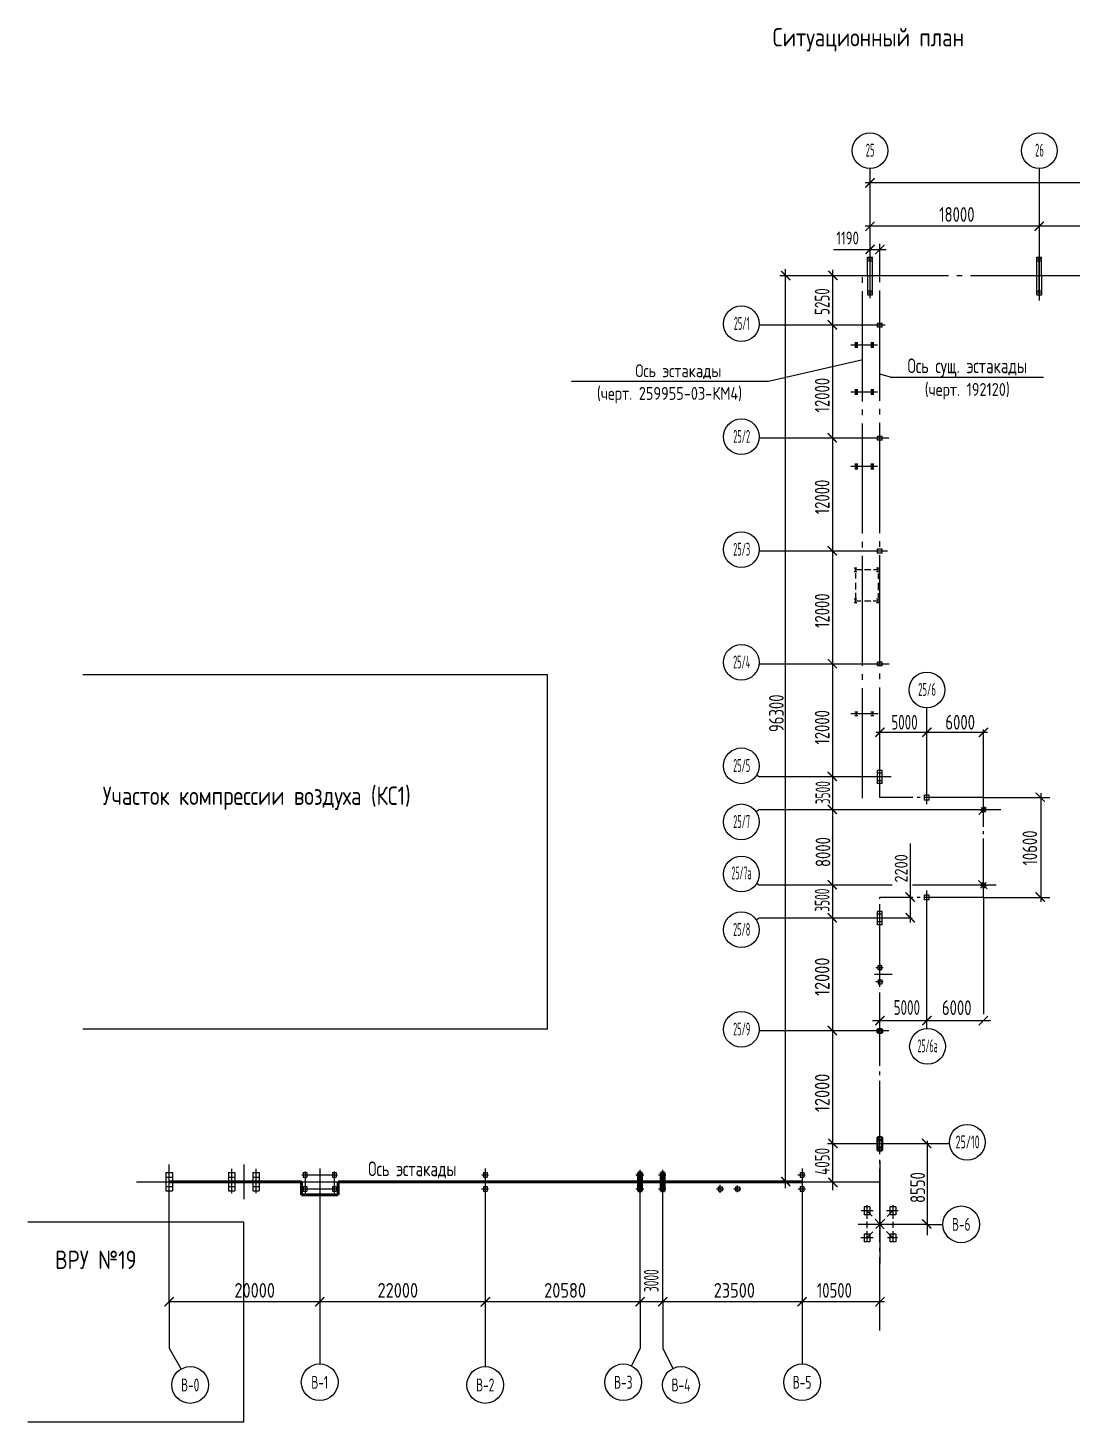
# Model space of a CAD drawing. Header units: inches. Extents: x -228863 to 215834, y 14270 to 189847.
# Drawn here: x -179242 to -165035, y 113064 to 132031 of the extents above; entities that cross this region are included whole.
import ezdxf
from ezdxf.enums import TextEntityAlignment as Align

# ---------------------------------------------------------------- set-up
doc = ezdxf.new("R2010")
doc.units = ezdxf.units.IN
doc.header["$MEASUREMENT"] = 0
doc.linetypes.add('ACAD_ISO04W100', pattern=[30, 24, -3, 0, -3])
doc.linetypes.add('GOST2.303 5', pattern=[24, 20, -1.5, 1, -1.5])
doc.layers.get('0').update_dxf_attribs({"linetype": 'CONTINUOUS', "lineweight": 20})
for name, color, linetype in [('DIM', 2, 'CONTINUOUS'), ('неосновной', 7, 'CONTINUOUS'), ('осевая', 7, 'ACAD_ISO04W100'), ('Размеры', 7, 'CONTINUOUS')]:
    doc.layers.add(name, color=color, linetype=linetype)
doc.layers.add('Text', color=7, linetype='CONTINUOUS', lineweight=30)
doc.layers.add('Сж.воздух', color=4, linetype='CONTINUOUS', lineweight=53)
doc.styles.add('GOST 2.304', font='CS_Gost2304.shx')
doc.styles.add('SPDS', font='SPDS.shx')
doc.styles.add('ГОСТ 2.304', font='CS_Gost2304.shx')

# ---------------------------------------------------------------- blocks, each defined once
blk = doc.blocks.new('_ArchTick')
at = {"color": 0, "linetype": 'ByBlock', "const_width": 0.15}
blk.add_lwpolyline([(-0.5, -0.5), (0.5, 0.5)], dxfattribs=at)

msp = doc.modelspace()

# ---------------------------------------------------------------- linework, layer by layer
at = {"layer": 'DIM', "color": 0, "ltscale": 10}
for centre in [(-167785.002, 130360.812, -256), (-165481.002, 130361.36, -256), (-169535.173, 128005.763, -256), (-169535.173, 126469.306, -256), (-169535.173, 124933.942, -256), (-169535.173, 123400.186, -256), (-167010.441, 123024.372, -256), (-169535.173, 121992.467, -256), (-169535.173, 121229.686, -256), (-169534.785, 120518.984, -256), (-169535.173, 119761.588, -256), (-169535.173, 118406.931, -256), (-167002.368, 118175.615, -256), (-166461.748, 116870.823, -256)]:
    msp.add_circle(centre, 243.101, dxfattribs=at)
at = {"layer": 'неосновной', "linetype": 'Continuous', "ltscale": 100}
for p, q in [((-167784.654, 128353.319, -256), (-167784.654, 130117.71, -256)), ((-165480.654, 128322.484, -256), (-165480.654, 130118.259, -256)), ((-157632.114, 129925.126, -256), (-167848.981, 129922.695, -256)), ((-157631.963, 129334.223, -256), (-167848.83, 129331.792, -256)), ((-168279.333, 129017.053, -256), (-167564.099, 129017.053, -256)), ((-167650.093, 128656.695, -256), (-167650.093, 129092.147, -256)), ((-167816.415, 128400.695, -256), (-167816.892, 128912.695, -256)), ((-167816.892, 128912.695, -256), (-167752.892, 128912.695, -256)), ((-167816.85, 128867.895, -256), (-167816.868, 128887.095, -256)), ((-167816.868, 128887.095, -256), (-167752.868, 128887.095, -256)), ((-167816.844, 128861.495, -256), (-167752.844, 128861.495, -256)), ((-167784.439, 128426.295, -256), (-167784.868, 128887.095, -256)), ((-167752.415, 128400.695, -256), (-167752.892, 128912.695, -256)), ((-165513.122, 128400.695, -256), (-165513.599, 128912.695, -256)), ((-165513.599, 128912.695, -256), (-165449.599, 128912.695, -256)), ((-165513.557, 128867.895, -256), (-165513.593, 128906.295, -256)), ((-165513.557, 128867.895, -256), (-165513.575, 128887.095, -256)), ((-165513.557, 128867.895, -256), (-165513.575, 128887.095, -256)), ((-165513.575, 128887.095, -256), (-165449.575, 128887.095, -256)), ((-165513.551, 128861.495, -256), (-165449.551, 128861.495, -256)), ((-165481.146, 128426.295, -256), (-165481.575, 128887.095, -256)), ((-165481.146, 128426.295, -256), (-165481.575, 128887.095, -256)), ((-165449.122, 128400.695, -256), (-165449.599, 128912.695, -256)), ((-165449.557, 128867.895, -256), (-165449.593, 128906.295, -256)), ((-167650.093, 128656.695, -256), (-169009.485, 128656.695, -256)), ((-168934.093, 116247.184, -256), (-168934.093, 128747.526, -256)), ((-168292.093, 116218.642, -256), (-168292.093, 128740.462, -256)), ((-167816.463, 128451.895, -256), (-167752.463, 128451.895, -256)), ((-167816.421, 128407.095, -256), (-167816.457, 128445.495, -256)), ((-167816.421, 128407.095, -256), (-167816.439, 128426.295, -256)), ((-167816.439, 128426.295, -256), (-167752.439, 128426.295, -256)), ((-167752.421, 128407.095, -256), (-167752.457, 128445.495, -256)), ((-165513.17, 128451.895, -256), (-165449.17, 128451.895, -256)), ((-165513.128, 128407.095, -256), (-165513.164, 128445.495, -256)), ((-165513.128, 128407.095, -256), (-165513.164, 128445.495, -256)), ((-165513.128, 128407.095, -256), (-165513.146, 128426.295, -256)), ((-165513.128, 128407.095, -256), (-165513.146, 128426.295, -256)), ((-165513.146, 128426.295, -256), (-165449.146, 128426.295, -256)), ((-165449.128, 128407.095, -256), (-165449.164, 128445.495, -256)), ((-165449.128, 128407.095, -256), (-165449.164, 128445.495, -256)), ((-167816.415, 128400.695, -256), (-167752.415, 128400.695, -256)), ((-165513.122, 128400.695, -256), (-165449.122, 128400.695, -256)), ((-167579.811, 127984.695, -256), (-169292.034, 127984.695, -256)), ((-167682.093, 127959.095, -256), (-167682.093, 128010.295, -256)), ((-167618.093, 128010.295, -256), (-167682.093, 128010.295, -256)), ((-167618.093, 127959.095, -256), (-167682.093, 127959.095, -256)), ((-167618.093, 127959.095, -256), (-167618.093, 128010.295, -256)), ((-167680.706, 127716.695, -256), (-168045.351, 127716.695, -256)), ((-169166.602, 127224.005, -256), (-167883.827, 127521.108, -256)), ((-167508.28, 127277.568, -256), (-167650.363, 127322.474, -256)), ((-167508.28, 127277.568, -256), (-165423.949, 127277.568, -256)), ((-171844.52, 127224.005, -256), (-169166.602, 127224.005, -256)), ((-167680.706, 127076.695, -256), (-168045.351, 127076.695, -256)), ((-167680.706, 127076.695, -256), (-168045.351, 127076.695, -256)), ((-167528.919, 126448.695, -256), (-169299.552, 126448.695, -256)), ((-167682.093, 126423.192, -256), (-167682.093, 126474.392, -256)), ((-167618.093, 126474.392, -256), (-167682.093, 126474.392, -256)), ((-167618.093, 126423.192, -256), (-167682.093, 126423.192, -256)), ((-167618.093, 126423.192, -256), (-167618.093, 126474.392, -256)), ((-167680.706, 126064.695, -256), (-168045.351, 126064.695, -256)), ((-167680.706, 126064.695, -256), (-168045.351, 126064.695, -256)), ((-167544.672, 124912.695, -256), (-169287.351, 124912.695, -256)), ((-167682.093, 124887.219, -256), (-167682.093, 124938.419, -256)), ((-167618.093, 124938.419, -256), (-167682.093, 124938.419, -256)), ((-167618.093, 124887.219, -256), (-167682.093, 124887.219, -256)), ((-167618.093, 124887.219, -256), (-167618.093, 124938.419, -256)), ((-167963.893, 124682.295, -256), (-168002.293, 124682.295, -256)), ((-167963.893, 124631.095, -256), (-168002.293, 124631.095, -256)), ((-167983.093, 124631.095, -256), (-167983.093, 124682.295, -256)), ((-167902.377, 124656.695, -256), (-167983.093, 124656.695, -256)), ((-167912.06, 124656.695, -256), (-167983.093, 124656.695, -256)), ((-167983.093, 124631.095, -256), (-167983.093, 124629.538, -256)), ((-167780.263, 124656.695, -256), (-167861.396, 124656.695, -256)), ((-167775.101, 124656.695, -256), (-167848.724, 124656.695, -256)), ((-167680.706, 124656.695, -256), (-167736.004, 124656.695, -256)), ((-167676.093, 124656.695, -256), (-167730.152, 124656.695, -256)), ((-167656.893, 124682.295, -256), (-167695.293, 124682.295, -256)), ((-167656.893, 124631.095, -256), (-167695.293, 124631.095, -256)), ((-167676.093, 124631.095, -256), (-167676.093, 124682.295, -256)), ((-167983.093, 124612.586, -256), (-167983.093, 124539.222, -256)), ((-167983.093, 124483.115, -256), (-167983.093, 124389.371, -256)), ((-167676.093, 124608.126, -256), (-167676.093, 124534.239, -256)), ((-167676.093, 124480.805, -256), (-167676.093, 124382.6, -256)), ((-167963.893, 124259.895, -256), (-168002.293, 124259.895, -256)), ((-167983.093, 124344.569, -256), (-167983.093, 124274.012, -256)), ((-167983.093, 124208.695, -256), (-167983.093, 124259.895, -256)), ((-167656.893, 124259.895, -256), (-167695.293, 124259.895, -256)), ((-167676.093, 124340.717, -256), (-167676.093, 124275.432, -256)), ((-167676.093, 124208.695, -256), (-167676.093, 124259.895, -256)), ((-167963.893, 124208.695, -256), (-168002.293, 124208.695, -256)), ((-167908.191, 124234.295, -256), (-167983.093, 124234.295, -256)), ((-167913.416, 124234.295, -256), (-167983.093, 124234.295, -256)), ((-167793.388, 124234.295, -256), (-167861.233, 124234.295, -256)), ((-167773.808, 124234.295, -256), (-167859.926, 124234.295, -256)), ((-167680.706, 124234.295, -256), (-167739.898, 124234.295, -256)), ((-167676.093, 124234.295, -256), (-167734.673, 124234.295, -256)), ((-167656.893, 124208.695, -256), (-167695.293, 124208.695, -256)), ((-167525.697, 123376.695, -256), (-169293.209, 123376.695, -256)), ((-167682.093, 123351.465, -256), (-167682.093, 123402.665, -256)), ((-167618.093, 123402.665, -256), (-167682.093, 123402.665, -256)), ((-167618.093, 123351.465, -256), (-167682.093, 123351.465, -256)), ((-167618.093, 123351.465, -256), (-167618.093, 123402.665, -256)), ((-167951.093, 122723.859, -256), (-167989.493, 122723.859, -256)), ((-167970.293, 122672.659, -256), (-167970.293, 122723.859, -256)), ((-167733.893, 122723.859, -256), (-167772.293, 122723.859, -256)), ((-167753.093, 122672.659, -256), (-167753.093, 122723.859, -256)), ((-167010.093, 121468.535, -256), (-167010.093, 122781.271, -256)), ((-167680.706, 122698.259, -256), (-168045.351, 122698.259, -256)), ((-167680.706, 122698.259, -256), (-168045.351, 122698.259, -256)), ((-167951.093, 122672.659, -256), (-167989.493, 122672.659, -256)), ((-167913.416, 122698.295, -256), (-167983.093, 122698.295, -256)), ((-167773.808, 122698.295, -256), (-167859.926, 122698.295, -256)), ((-167733.893, 122672.659, -256), (-167772.293, 122672.659, -256)), ((-167676.093, 122698.295, -256), (-167734.673, 122698.295, -256)), ((-167702.612, 122448.021, -256), (-166188.126, 122448.021, -256)), ((-166242.093, 121559.095, -256), (-166242.093, 122484.116, -256)), ((-169293.347, 121840.695, -256), (-169329.265, 121863.237, -256)), ((-167496.432, 121840.695, -256), (-169293.347, 121840.695, -256)), ((-167682.093, 121751.095, -256), (-167682.093, 121930.295, -256)), ((-167618.093, 121930.295, -256), (-167682.093, 121930.295, -256)), ((-167618.093, 121891.895, -256), (-167682.093, 121891.895, -256)), ((-167618.093, 121789.495, -256), (-167682.093, 121789.495, -256)), ((-167618.093, 121751.095, -256), (-167618.093, 121930.295, -256)), ((-167618.093, 121751.095, -256), (-167682.093, 121751.095, -256)), ((-167042.093, 121527.095, -256), (-167042.093, 121591.095, -256)), ((-166978.093, 121591.095, -256), (-167042.093, 121591.095, -256)), ((-166978.093, 121527.095, -256), (-166978.093, 121591.095, -256)), ((-165462.833, 121620.578, -256), (-165462.833, 120143.839, -256)), ((-169293.347, 121392.695, -256), (-169333.592, 121365.567, -256)), ((-166005.05, 121392.695, -256), (-169293.347, 121392.695, -256)), ((-166978.093, 121527.095, -256), (-167042.093, 121527.095, -256)), ((-166204.657, 121430.473, -256), (-166305.844, 121328.362, -256)), ((-166237.649, 121433.55, -256), (-166282.698, 121388.089, -256)), ((-166274.196, 121424.876, -256), (-166210.274, 121360.799, -256)), ((-166201.488, 121397.301, -256), (-166246.538, 121351.841, -256)), ((-166242.093, 121559.095, -256), (-165339.654, 121559.095, -256)), ((-166237.649, 121433.55, -256), (-166201.488, 121397.301, -256)), ((-166219.438, 121415.295, -256), (-166201.488, 121397.301, -256)), ((-166282.698, 121388.089, -256), (-166246.538, 121351.841, -256)), ((-167231.712, 119859.804, -256), (-167231.712, 120621.955, -256)), ((-169293.347, 120368.695, -256), (-169329.265, 120391.237, -256)), ((-167483.234, 120368.695, -256), (-169292.959, 120368.695, -256)), ((-166070.588, 120368.695, -256), (-167206.967, 120368.695, -256)), ((-167010.093, 118418.594, -256), (-167010.093, 120296.263, -256)), ((-166189.897, 120317.045, -256), (-166307.414, 120433.332, -256)), ((-166204.657, 120406.473, -256), (-166282.893, 120327.522, -256)), ((-166246.674, 120409.535, -256), (-166282.713, 120373.166, -256)), ((-166282.713, 120373.166, -256), (-166237.513, 120327.856, -256)), ((-166274.196, 120400.876, -256), (-166210.274, 120336.799, -256)), ((-166246.674, 120409.535, -256), (-166201.473, 120364.224, -256)), ((-166201.473, 120364.224, -256), (-166237.513, 120327.856, -256)), ((-167042.093, 120170.295, -256), (-167042.093, 120234.295, -256)), ((-166978.093, 120234.295, -256), (-167042.093, 120234.295, -256)), ((-166978.093, 120170.295, -256), (-167042.093, 120170.295, -256)), ((-166978.093, 120170.295, -256), (-166978.093, 120234.295, -256)), ((-166242.093, 120202.295, -256), (-165339.654, 120202.295, -256)), ((-166242.093, 120202.295, -256), (-166242.093, 118614.038, -256)), ((-169293.347, 119920.695, -256), (-169333.592, 119893.567, -256)), ((-167209.102, 119920.695, -256), (-169292.959, 119920.695, -256)), ((-167682.093, 119831.095, -256), (-167682.093, 120010.295, -256)), ((-167618.093, 120010.295, -256), (-167682.093, 120010.295, -256)), ((-167618.093, 119971.895, -256), (-167682.093, 119971.895, -256)), ((-167618.093, 119831.095, -256), (-167618.093, 120010.295, -256)), ((-167618.093, 119869.495, -256), (-167682.093, 119869.495, -256)), ((-167618.093, 119831.095, -256), (-167682.093, 119831.095, -256)), ((-167703.959, 119249.347, -300.618), (-167604.277, 119249.372, -299.45)), ((-167674.546, 119222.97, -300.3), (-167674.537, 119277.251, -300.3)), ((-167674.546, 119222.97, -300.3), (-167623.329, 119222.984, -299.646)), ((-167674.537, 119277.251, -300.3), (-167623.337, 119277.265, -299.646)), ((-167623.329, 119222.984, -299.646), (-167623.337, 119277.265, -299.646)), ((-167703.959, 119056.043, -300.618), (-167604.277, 119056.019, -299.45)), ((-167674.546, 119082.42, -300.3), (-167623.329, 119082.406, -299.646)), ((-167674.546, 119082.42, -300.3), (-167674.537, 119028.139, -300.3)), ((-167674.537, 119028.139, -300.3), (-167623.337, 119028.125, -299.646)), ((-167623.329, 119082.406, -299.646), (-167623.337, 119028.125, -299.646)), ((-167530.881, 118384.695, -256), (-169293.09, 118384.695, -256)), ((-167749.632, 118525.899, -256), (-166146.503, 118525.899, -256)), ((-166707.724, 116848.695, -256), (-168362.916, 116848.695, -256)), ((-167008.093, 116890.754, -256), (-167008.093, 115609.315, -256)), ((-175496.212, 116460.817, -55.835), (-175445.012, 116460.803, -55.181)), ((-175496.212, 116460.817, -256), (-175496.212, 116396.817, -256)), ((-175470.612, 116473.094, -256), (-175470.612, 116184.847, -256)), ((-175445.012, 116460.817, -256), (-175445.012, 116396.803, -256)), ((-175272.212, 116515.608, -256), (-175272.212, 114487.728, -443.716)), ((-175099.412, 116460.696, -256), (-175099.412, 116396.709, -256)), ((-175099.412, 116460.696, -256), (-175048.23, 116460.682, -255.346)), ((-175073.812, 116473.142, -256), (-175073.812, 116184.473, -256)), ((-175048.23, 116460.682, -50.112), (-175048.23, 116396.696, -50.112)), ((-173045.458, 116460.696, -256), (-173045.458, 116396.709, -256)), ((-173045.458, 116460.696, -256), (-172994.276, 116460.682, -255.346)), ((-173019.412, 116515.608, -256), (-173019.412, 114451.153)), ((-172994.276, 116460.682, -50.112), (-172994.276, 116396.696, -50.112)), ((-168734.73, 116460.696, -256), (-168734.73, 116396.709, -256)), ((-168734.73, 116460.696, -256), (-168683.547, 116460.682, -255.346)), ((-168708.606, 116512.166, -256), (-168708.606, 114701.153, -256)), ((-168683.547, 116460.682, -50.112), (-168683.547, 116396.696, -50.112)), ((-167650.093, 116613.077, -256), (-167650.093, 115219.632, -256)), ((-177363.529, 116395.622, -79.693), (-177276.929, 116395.598, -78.586)), ((-177363.512, 116457.922, -79.693), (-177276.912, 116457.898, -78.586)), ((-177363.512, 116457.922, -79.693), (-177276.912, 116457.898, -78.586)), ((-177363.512, 116457.922, -256), (-177363.512, 116208.722, -256)), ((-177363.496, 116271.022, -79.692), (-177276.896, 116270.998, -78.586)), ((-177276.912, 116457.898, -256), (-177276.912, 116208.698, -256)), ((-176514.381, 116395.392, -147.983), (-176427.781, 116395.369, -146.876)), ((-176514.364, 116457.692, -147.983), (-176427.764, 116457.669, -146.876)), ((-176514.364, 116457.692, -147.983), (-176427.764, 116457.669, -146.876)), ((-176514.364, 116457.692, -324.29), (-176514.364, 116208.492, -324.29)), ((-176514.347, 116270.792, -147.982), (-176427.747, 116270.769, -146.876)), ((-176427.764, 116457.669, -324.29), (-176427.764, 116208.469, -324.29)), ((-176183.56, 116395.302, -143.756), (-176096.96, 116395.279, -142.65)), ((-176183.543, 116457.602, -143.756), (-176096.943, 116457.579, -142.65)), ((-176183.543, 116457.602, -143.756), (-176096.943, 116457.579, -142.65)), ((-176183.543, 116457.602, -320.063), (-176183.543, 116208.402, -320.063)), ((-176183.526, 116270.702, -143.755), (-176096.926, 116270.679, -142.649)), ((-176096.943, 116457.579, -320.063), (-176096.943, 116208.379, -320.063)), ((-175516.785, 116428.817, -55.835), (-175029.975, 116428.696, -50.112)), ((-175496.23, 116396.817, -55.835), (-175445.012, 116396.803, -55.181)), ((-175099.412, 116396.709, -50.765), (-175048.23, 116396.696, -50.112)), ((-173064.507, 116428.718, -51.152), (-172976.021, 116428.696, -50.112)), ((-173045.458, 116396.709, -50.765), (-172994.276, 116396.696, -50.112)), ((-170968.653, 116428.72, -51.282), (-170869.126, 116428.696, -50.112)), ((-170661.881, 116428.721, -51.295), (-170561.235, 116428.696, -50.112)), ((-168765.939, 116428.721, -51.295), (-168665.293, 116428.696, -50.112)), ((-168734.73, 116396.709, -50.765), (-168683.547, 116396.696, -50.112)), ((-177363.512, 116208.722, -79.692), (-177276.912, 116208.698, -78.586)), ((-176514.364, 116208.492, -147.982), (-176427.764, 116208.469, -146.876)), ((-176183.543, 116208.402, -143.755), (-176096.943, 116208.379, -142.649)), ((-175517.88, 116236.817, -55.835), (-175029.338, 116236.695, -50.111)), ((-175496.212, 116204.817, -256), (-175445.03, 116204.803, -255.346)), ((-175496.195, 116268.817, -55.835), (-175445.012, 116268.803, -55.181)), ((-175496.195, 116268.817, -55.835), (-175496.195, 116204.83, -55.835)), ((-175445.012, 116268.803, -256), (-175445.012, 116204.817, -256)), ((-175099.412, 116268.709, -50.765), (-175048.195, 116268.695, -50.111)), ((-175099.412, 116268.709, -256), (-175099.412, 116204.695, -256)), ((-175099.412, 116204.709, -50.765), (-175048.212, 116204.695, -50.111)), ((-175048.212, 116268.695, -256), (-175048.212, 116204.695, -256)), ((-173070.411, 116236.719, -51.224), (-172975.384, 116236.695, -50.111)), ((-173045.458, 116268.709, -50.765), (-172994.241, 116268.695, -50.111)), ((-173045.458, 116268.709, -256), (-173045.458, 116204.695, -256)), ((-173045.458, 116204.709, -50.765), (-172994.258, 116204.695, -50.111)), ((-172994.258, 116268.695, -256), (-172994.258, 116204.695, -256)), ((-170969.932, 116236.721, -51.299), (-170868.489, 116236.695, -50.111)), ((-170965.067, 116236.796, -54.85), (-170864.178, 116236.771, -53.667)), ((-170660.279, 116236.72, -51.279), (-170560.598, 116236.695, -50.111)), ((-169872.917, 116235.669, 204.978), (-169773.236, 116235.644, 206.146)), ((-169848.685, 116263.097, 205.235), (-169848.677, 116208.816, 205.235)), ((-169848.685, 116263.097, 205.235), (-169797.468, 116263.083, 205.889)), ((-169848.677, 116208.816, 205.235), (-169797.477, 116208.802, 205.889)), ((-169797.468, 116263.083, 205.889), (-169797.477, 116208.802, 205.889)), ((-169643.318, 116236.72, 204.721), (-169543.636, 116236.695, 205.889)), ((-169613.905, 116263.097, 205.039), (-169562.688, 116263.083, 205.693)), ((-169613.905, 116263.097, 205.039), (-169613.896, 116208.816, 205.039)), ((-169613.896, 116208.816, 205.039), (-169562.696, 116208.802, 205.693)), ((-169562.688, 116263.083, 205.693), (-169562.696, 116208.802, 205.693)), ((-168764.337, 116236.72, -51.279), (-168664.656, 116236.695, -50.111)), ((-168734.73, 116268.709, -50.765), (-168683.513, 116268.695, -50.111)), ((-168734.73, 116268.709, -256), (-168734.73, 116204.695, -256)), ((-168734.73, 116204.709, -50.765), (-168683.53, 116204.695, -50.111)), ((-168683.53, 116268.695, -256), (-168683.53, 116204.695, -256)), ((-167743.438, 115939.795, -256), (-167906.773, 115939.795, -256)), ((-167866.093, 115993.795, -256), (-167866.093, 115885.795, -256)), ((-167786.093, 115993.795, -256), (-167866.093, 115993.795, -256)), ((-167826.093, 116014.221, -256), (-167826.093, 115827.347, -256)), ((-167826.093, 115939.795, -256), (-167754.004, 115863.815, -256)), ((-167786.093, 115993.795, -256), (-167786.093, 115885.795, -256)), ((-167401.708, 115939.795, -256), (-167560.26, 115939.795, -256)), ((-167474.093, 115939.795, -256), (-167550.115, 115859.67, -256)), ((-167514.093, 115993.795, -256), (-167514.093, 115885.795, -256)), ((-167434.093, 115993.795, -256), (-167514.093, 115993.795, -256)), ((-167474.093, 116015.063, -256), (-167474.093, 115827.299, -256)), ((-167434.093, 115993.795, -256), (-167434.093, 115885.795, -256)), ((-167008.017, 115754.219, -256), (-167945.046, 115754.295, -256)), ((-167786.093, 115885.795, -256), (-167866.093, 115885.795, -256)), ((-167826.093, 115792.88, -256), (-167826.093, 115700.41, -256)), ((-167715.257, 115822.977, -256), (-167593.073, 115694.197, -256)), ((-167584.72, 115823.197, -256), (-167705.397, 115696.006, -256)), ((-167434.093, 115885.795, -256), (-167514.093, 115885.795, -256)), ((-167474.093, 115789.65, -256), (-167474.093, 115706.286, -256)), ((-167743.438, 115568.795, -256), (-167907.95, 115568.795, -256)), ((-167866.093, 115622.795, -256), (-167866.093, 115514.795, -256)), ((-167786.093, 115622.795, -256), (-167866.093, 115622.795, -256)), ((-167786.093, 115514.795, -256), (-167866.093, 115514.795, -256)), ((-167826.093, 115662.58, -256), (-167826.093, 115509.758, -256)), ((-167744.589, 115654.699, -256), (-167826.093, 115568.795, -256)), ((-167786.093, 115622.795, -256), (-167786.093, 115514.795, -256)), ((-167558.909, 115658.189, -256), (-167474.093, 115568.795, -256)), ((-167412.416, 115568.795, -256), (-167545.607, 115568.795, -256)), ((-167514.093, 115622.795, -256), (-167514.093, 115514.795, -256)), ((-167434.093, 115622.795, -256), (-167514.093, 115622.795, -256)), ((-167434.093, 115514.795, -256), (-167514.093, 115514.795, -256)), ((-167474.093, 115663.261, -256), (-167474.093, 115509.758, -256)), ((-167434.093, 115622.795, -256), (-167434.093, 115514.795, -256)), ((-167589.516, 114701.153, -512), (-177320.212, 114701.153, -256))]:
    msp.add_line(p, q, dxfattribs=at)
at = {"layer": 'неосновной', "linetype": 'Continuous', "lineweight": 40, "ltscale": 100}
for p, q in [((-167951.093, 127742.295, -256), (-167989.493, 127742.295, -256)), ((-167951.093, 127691.095, -256), (-167989.493, 127691.095, -256)), ((-167970.293, 127691.095, -256), (-167970.293, 127742.295, -256)), ((-167733.893, 127742.295, -256), (-167772.293, 127742.295, -256)), ((-167733.893, 127691.095, -256), (-167772.293, 127691.095, -256)), ((-167753.093, 127691.095, -256), (-167753.093, 127742.295, -256)), ((-167951.093, 127102.295, -256), (-167989.493, 127102.295, -256)), ((-167970.293, 127051.095, -256), (-167970.293, 127102.295, -256)), ((-167733.893, 127102.295, -256), (-167772.293, 127102.295, -256)), ((-167753.093, 127051.095, -256), (-167753.093, 127102.295, -256)), ((-167951.093, 127051.095, -256), (-167989.493, 127051.095, -256)), ((-167733.893, 127051.095, -256), (-167772.293, 127051.095, -256)), ((-167951.093, 126090.295, -256), (-167989.493, 126090.295, -256)), ((-167951.093, 126039.095, -256), (-167989.493, 126039.095, -256)), ((-167970.293, 126039.095, -256), (-167970.293, 126090.295, -256)), ((-167733.893, 126090.295, -256), (-167772.293, 126090.295, -256)), ((-167733.893, 126039.095, -256), (-167772.293, 126039.095, -256)), ((-167753.093, 126039.095, -256), (-167753.093, 126090.295, -256)), ((-167682.093, 118359.219, -256), (-167682.093, 118410.419, -256)), ((-167618.093, 118410.419, -256), (-167682.093, 118410.419, -256)), ((-167618.093, 118359.219, -256), (-167682.093, 118359.219, -256)), ((-167618.093, 118359.219, -256), (-167618.093, 118410.419, -256)), ((-167682.093, 116759.095, -256), (-167682.093, 116938.295, -256)), ((-167618.093, 116938.295, -256), (-167682.093, 116938.295, -256)), ((-167618.093, 116899.895, -256), (-167682.093, 116899.895, -256)), ((-167618.093, 116759.095, -256), (-167618.093, 116938.295, -256)), ((-167618.093, 116797.495, -256), (-167682.093, 116797.495, -256)), ((-167618.093, 116759.095, -256), (-167682.093, 116759.095, -256)), ((-170938.563, 116460.696, -256), (-170938.563, 116396.709, -256)), ((-170938.563, 116460.696, -256), (-170887.38, 116460.682, -255.346)), ((-170887.38, 116460.682, -50.112), (-170887.38, 116396.696, -50.112)), ((-170630.672, 116460.696, -256), (-170630.672, 116396.709, -256)), ((-170630.672, 116460.696, -256), (-170579.489, 116460.682, -255.346)), ((-170579.489, 116460.682, -50.112), (-170579.489, 116396.696, -50.112)), ((-170958.922, 116428.794, -54.787), (-170868.458, 116428.772, -53.724)), ((-170938.563, 116396.709, -50.765), (-170887.38, 116396.696, -50.112)), ((-170630.672, 116396.709, -50.765), (-170579.489, 116396.696, -50.112)), ((-170938.563, 116268.709, -50.765), (-170887.346, 116268.695, -50.111)), ((-170938.563, 116268.709, -256), (-170938.563, 116204.695, -256)), ((-170938.563, 116204.709, -50.765), (-170887.363, 116204.695, -50.111)), ((-170887.363, 116268.695, -256), (-170887.363, 116204.695, -256)), ((-170630.672, 116268.709, -50.765), (-170579.454, 116268.695, -50.111)), ((-170630.672, 116268.709, -256), (-170630.672, 116204.695, -256)), ((-170630.672, 116204.709, -50.765), (-170579.472, 116204.695, -50.111)), ((-170579.472, 116268.695, -256), (-170579.472, 116204.695, -256))]:
    msp.add_line(p, q, dxfattribs=at)
at = {"layer": 'неосновной', "linetype": 'Continuous', "lineweight": 25, "ltscale": 100}
for p, q in [((-172171.121, 123229.926, -230.808), (-178494.854, 123229.926, -127.477)), ((-172171.121, 118408.68), (-172171.121, 123231.042)), ((-172171.121, 118408.68), (-178494.854, 118408.68)), ((-176305.942, 115783.868, -296.989), (-179242.349, 115783.868, -66.18)), ((-176305.942, 113063.842, -66.18), (-176305.942, 115784.985, -66.18)), ((-176305.942, 113063.842, -66.18), (-179242.349, 113063.842, -66.18))]:
    msp.add_line(p, q, dxfattribs=at)
at = {"layer": 'неосновной', "ltscale": 100}
for p, q in [((-167231.712, 120621.955, -256), (-167231.712, 120937.2, -256)), ((-167483.263, 119152.695, -256), (-167723.22, 119152.695, -256)), ((-167650.093, 119296.144, -299.987), (-167650.093, 119202.577, -299.987)), ((-167650.093, 119009.246, -299.987), (-167650.093, 119102.813, -299.987)), ((-177320.212, 114701.153, -256), (-177320.212, 116569.251)), ((-176471.064, 116508.155, -147.43), (-176471.064, 116176.428, -147.43)), ((-176305.942, 116568.165, -66.18), (-176305.942, 116097.906, -66.18)), ((-176140.243, 116508.065, -143.203), (-176140.243, 116176.339, -143.203)), ((-170912.02, 114701.153, -512), (-170912.02, 116497.027)), ((-170604.82, 114701.153, -512), (-170604.82, 116498.143)), ((-169823.077, 116183.716, 205.562), (-169823.077, 116289.652, 205.562)), ((-169589.452, 116189.923, 205.353), (-169589.452, 116283.49, 205.353))]:
    msp.add_line(p, q, dxfattribs=at)
at = {"layer": 'неосновной', "lineweight": 40, "ltscale": 100}
for p, q in [((-170938.563, 116268.709, -256), (-170938.563, 116396.709, -50.765)), ((-170887.363, 116268.695, -256), (-170887.38, 116396.696, -50.112)), ((-170630.672, 116268.709, -50.765), (-170630.637, 116396.709, -50.765)), ((-170579.454, 116268.695, -50.111), (-170579.42, 116396.695, -50.111))]:
    msp.add_line(p, q, dxfattribs=at)
at = {"layer": 'неосновной', "linetype": 'GOST2.303 5', "lineweight": 25, "ltscale": 50, "elevation": -256}
for points in [[(-167650.358, 115754.574), (-167008.093, 115754.295), (-166793.629, 115754.094)], [(-177320.212, 114701.153), (-177320.212, 114069.153), (-177158.26, 113786.138)], [(-175272.212, 114701.153), (-175272.212, 114069.153), (-175272.212, 113855.728)], [(-173019.412, 114701.153), (-173019.412, 114069.153), (-173019.412, 113819.153)], [(-170912.02, 114701.153), (-170912.02, 114069.153), (-171030.906, 113829.656)], [(-170604.82, 114701.153), (-170604.82, 114069.153), (-170467.778, 113793.081)], [(-168708.606, 114701.153), (-168708.606, 114069.153), (-168708.606, 113855.728)]]:
    msp.add_lwpolyline(points, dxfattribs=at)
at = {"layer": 'неосновной', "linetype": 'Continuous', "lineweight": 25, "ltscale": 50}
for centre in [(-166543.629, 115754.094, 185.131), (-177034.092, 113569.153, -256), (-175272.212, 113605.728, -699.716), (-173019.412, 113569.153, -256), (-171142.064, 113605.728, -721.572), (-170356.62, 113569.153, -256), (-168708.606, 113605.728, -699.716)]:
    msp.add_circle(centre, 250, dxfattribs=at)
at = {"layer": 'осевая', "linetype": 'GOST2.303 5', "ltscale": 75}
for p, q in [((-167887.093, 121550.443, -256), (-167887.093, 128656.695, -256)), ((-167650.093, 121559.095, -256), (-167650.093, 128656.695, -256)), ((-157717.723, 128656.695, -256), (-167650.093, 128656.695, -256)), ((-177762.32, 116334.903, -154.408), (-167650.093, 116330.695, 44.411))]:
    msp.add_line(p, q, dxfattribs=at)
at = {"layer": 'осевая', "linetype": 'GOST2.303 5', "ltscale": 40}
for p, q in [((-166242.093, 121559.095, -256), (-167650.093, 121559.095, -256)), ((-166242.093, 120202.295, -256), (-167650.093, 120202.295, -256))]:
    msp.add_line(p, q, dxfattribs=at)
at = {"layer": 'осевая', "color": 4, "linetype": 'GOST2.303 5', "ltscale": 40}
msp.add_line((-166242.093, 120202.295, -256), (-166242.093, 121559.095, -256), dxfattribs=at)
at = {"layer": 'осевая', "linetype": 'GOST2.303 5', "ltscale": 50}
msp.add_line((-167650.093, 114308.74, -482.158), (-167650.093, 120202.295, -256), dxfattribs=at)
at = {"layer": 'Сж.воздух', "linetype": 'ByBlock', "ltscale": 50}
for p, q in [((-177320.212, 116334.719, -145.716), (-175521.566, 116334.719, -256)), ((-175521.566, 116334.719, -256), (-175521.566, 116154.117, -256)), ((-175022.859, 116334.719, -322.925), (-175022.859, 116154.117, -322.925)), ((-175022.859, 116333.763, -100.547), (-168708.606, 116331.136, 23.599)), ((-175521.566, 116154.117, -256), (-175022.859, 116154.117, -322.925))]:
    msp.add_line(p, q, dxfattribs=at)

# ---------------------------------------------------------------- block references
at = {"layer": 'Размеры', "ltscale": 50, "xscale": 125, "yscale": 125, "zscale": 125}
for p in [(-167784.654, 129922.71, -256), (-167784.654, 129331.807, -256), (-165480.654, 129332.355, -256), (-167784.654, 129017.053, -256), (-167650.093, 129017.053, -256), (-167650.093, 122448.021, -256), (-167010.093, 122448.021, -256), (-166242.093, 122448.021, -256), (-167650.093, 118525.899, -256), (-167010.093, 118525.899, -256), (-166242.093, 118525.899, -256), (-177320.212, 114701.153, -512), (-175272.212, 114701.153, -512), (-173019.412, 114701.153, -512), (-170912.02, 114701.153, -512), (-170604.82, 114701.153, -512), (-168708.606, 114701.153, -512), (-167650.093, 114701.153, -512)]:
    msp.add_blockref('_ArchTick', p, dxfattribs=at)
at = {"layer": 'Размеры', "ltscale": 200, "xscale": 125, "yscale": 125, "zscale": 125, "rotation": 90}
for p in [(-168930.722, 128662.703, -256), (-168288.722, 128662.703, -256), (-168298.102, 127990.703, -256), (-168298.102, 126454.703, -256), (-168298.102, 124918.703, -256), (-168298.102, 123382.703, -256), (-168298.102, 121846.703, -256), (-165468.841, 121565.103, -256), (-168298.102, 121398.703, -256), (-168298.102, 120374.703, -256), (-167237.72, 120208.303, -256), (-165468.841, 120208.303, -256), (-168298.102, 119926.703, -256), (-167237.72, 119926.703, -256), (-168298.102, 118390.703, -256), (-168288.722, 116854.703, -256), (-167014.102, 116854.703, -256), (-168930.722, 116336.703, -256), (-168288.722, 116325.45, -256), (-167014.102, 115760.303, -256)]:
    msp.add_blockref('_ArchTick', p, dxfattribs=at)

# ---------------------------------------------------------------- texts
at = {"ltscale": 6.666667, "attachment_point": 5, "rotation": 90, "style": 'GOST 2.304'}
for s, insert, char_height in [('\\A1;{\\W0.8;5250}', (-168435.888, 128306.937, -256), 200), ('\\A1;{\\W0.9;12000}', (-168435.888, 127035.103, -256), 200), ('\\A1;{\\W0.9;12000}', (-168435.888, 125649.93, -256), 200), ('\\A1;{\\W0.9;12000}', (-168435.888, 124103.07, -256), 200), ('\\A1;{\\W0.9;96300}', (-169058.909, 122706.822, -256), 200), ('\\A1;{\\W0.9;12000}', (-168435.888, 122515.773, -256), 200), ('\\A1;{\\W0.7;3500}', (-168426.737, 121626.466, -256), 200), ('\\A1;{\\W0.9;8000}', (-168424.384, 120819.173, -256), 200), ('\\A1;{\\W0.9;10600}', (-165610.002, 120874.655, -256), 200), ('\\A1;2200', (-167360.781, 120597.242, -256), 175), ('\\A1;{\\W0.7;3500}', (-168435.888, 120164.346, -256), 200), ('\\A1;12000', (-168435.888, 119122.628, -256), 200), ('\\A1;12000', (-168435.333, 117543.29, -256), 200), ('\\A1;{\\W0.8;4050}', (-168435.333, 116610.597, -256), 200), ('\\A1;{\\W0.9;8550}', (-167135.793, 116254.956, -256), 200), ('\\A1;{\\W0.7;3000}', (-170760.986, 114987.922, -512), 200)]:
    msp.add_mtext(s, dxfattribs=dict(at, insert=insert, char_height=char_height))
at = {"layer": 'DIM', "color": 0, "style": 'GOST 2.304'}
for s, width, p in [('25', 0.6, (-167783.438, 130368.051, -256)), ('26', 0.6, (-165479.438, 130368.599, -256)), ('25/1', 0.5, (-169530.489, 128010.473, -256)), ('25/2', 0.5, (-169530.489, 126474.016, -256)), ('25/3', 0.5, (-169530.489, 124938.652, -256)), ('25/4', 0.5, (-169530.489, 123404.896, -256)), ('25/6', 0.6, (-167008.877, 123031.611, -256)), ('25/5', 0.5, (-169530.489, 121997.177, -256)), ('25/7', 0.5, (-169530.489, 121234.397, -256)), ('25/7а', 0.45, (-169534.246, 120534.939, -256)), ('25/8', 0.5, (-169530.489, 119766.298, -256)), ('25/9', 0.5, (-169530.489, 118411.641, -256)), ('25/6а', 0.45, (-167000.804, 118182.854, -256)), ('25/10', 0.7, (-166457.064, 116875.533, -256))]:
    msp.add_text(s, height=175, dxfattribs=dict(at, width=width)).set_placement(p, align=Align.MIDDLE_CENTER)
at = {"layer": 'DIM', "color": 0, "linetype": 'Continuous', "style": 'SPDS'}
for s, p in [('Участок компрессии воздуха (КС1)', (-178225.14, 121460.167, -256)), ('ВРУ №19', (-178870.731, 115146.491, -322.18))]:
    msp.add_text(s, height=250, dxfattribs=at).set_placement(p)
at = {"layer": 'DIM', "color": 0, "linetype": 'Continuous', "attachment_point": 5, "style": 'SPDS'}
for s, insert, char_height in [('\\A1;{\\W0.9;18000}', (-166602.926, 129492.866, -256), 200), ('\\A1;{\\W0.9;1190}', (-168089.533, 129172.247, -256), 175), ('\\A1;{\\W0.9;Ось сущ. эстакады}', (-166461.733, 127406.586, -256), 200), ('\\A1;Ось эстакады', (-170393.164, 127353.023, -256), 175), ('\\A1;{\\W0.8;5000}', (-167315.774, 122585.269, -256), 200), ('\\A1;{\\W0.9;6000}', (-166558.037, 122585.269, -256), 200), ('\\A1;{\\W0.8;5000}', (-167283.603, 118704.299, -256), 200), ('\\A1;{\\W0.9;6000}', (-166605.058, 118701.539, -256), 200), ('\\A1;{\\W0.9;Ось эстакады}', (-174010.877, 116493.793, -256), 200), ('\\A1;20000', (-176156.174, 114856.239, -512), 200), ('\\A1;22000', (-174209, 114856.239, -512), 200), ('\\A1;20580', (-171933.165, 114856.239, -512), 200), ('\\A1;23500', (-169630.752, 114856.239, -512), 200), ('\\A1;{\\W0.9;10500}', (-168269.508, 114856.239, -512), 200)]:
    msp.add_mtext(s, dxfattribs=dict(at, insert=insert, char_height=char_height))
at = {"layer": 'DIM', "color": 7, "linetype": 'Continuous', "char_height": 175, "attachment_point": 5, "style": 'SPDS'}
for s, insert in [('\\A1;(черт. 259955-03-КМ4)', (-170512.828, 127034.804, -256)), ('\\A1;(черт. 192120)', (-166461.733, 127088.367, -256))]:
    msp.add_mtext(s, dxfattribs=dict(at, insert=insert))
at = {"layer": 'Text', "linetype": 'Continuous', "ltscale": 100, "style": 'ГОСТ 2.304'}
msp.add_text('Ситуационный план', height=250, dxfattribs=at).set_placement((-169108.827, 131779.5))
at = {"layer": 'неосновной', "linetype": 'Continuous', "lineweight": 25, "ltscale": 50, "style": 'GOST 2.304', "width": 0.8}
for s, p in [('В-6', (-166543.629, 115754.094, 185.131)), ('В-0', (-177034.092, 113569.153, -256)), ('В-1', (-175272.212, 113605.728, -699.716)), ('В-2', (-173019.412, 113569.153, -256)), ('В-3', (-171142.064, 113605.728, -721.572)), ('В-4', (-170356.62, 113569.153, -256)), ('В-5', (-168708.606, 113605.728, -699.716))]:
    msp.add_text(s, height=175, dxfattribs=at).set_placement(p, align=Align.MIDDLE_CENTER)

doc.saveas('drawing.dxf')
